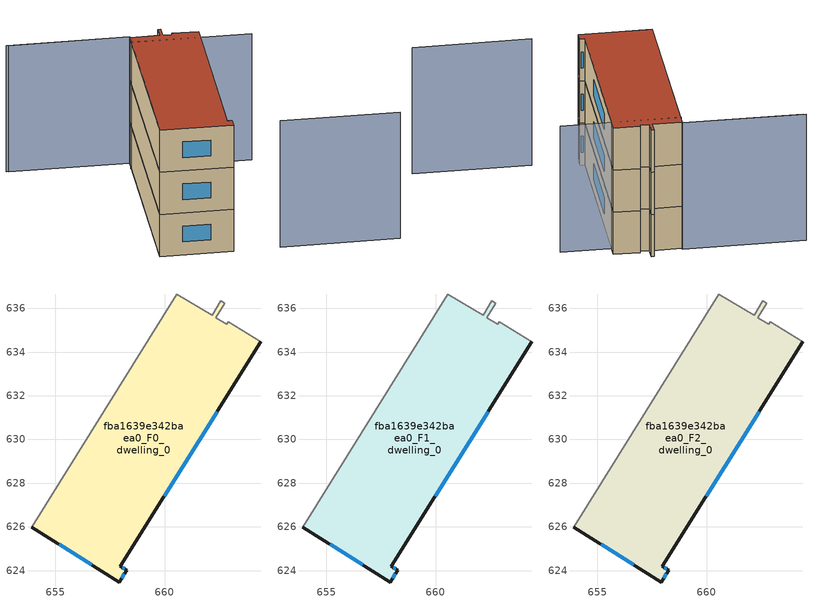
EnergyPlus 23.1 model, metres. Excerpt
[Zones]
fba1639e342baea0_F0_dwelling_0
 floor ground (EU_floor_Construction): 662.76,636.24 662.34,635.58 662.84,635.27 662.92,635.4 664.4,634.47 657.98,624.19 658.26,624.02 657.92,623.48 653.91,625.98 660.55,636.66 662.17,635.68 662.57,636.35 z0
 wall outside (EU_wall_Construction): 653.91,625.98 657.92,623.48 658.26,624.02 657.98,624.19 664.4,634.47 z0:3
 wall adiabatic (EU_wall_Construction): 664.4,634.47 662.92,635.4 662.84,635.27 662.34,635.58 662.76,636.24 662.57,636.35 662.17,635.68 660.55,636.66 653.91,625.98 z0:3
 window (EU_Window_Construction): 658.17,624.07 658.06,624.14 / 658.02,623.64 658.15,623.85 / 655.16,625.2 656.67,624.26 / 659.98,627.39 662.4,631.27 z0.93:2.07
fba1639e342baea0_F1_dwelling_0
 floor to fba1639e342baea0_F0_dwelling_0 (EU_floor_Construction): 662.76,636.24 662.34,635.58 662.84,635.27 662.92,635.4 664.4,634.47 657.98,624.19 658.26,624.02 657.92,623.48 653.91,625.98 660.55,636.66 662.17,635.68 662.57,636.35 z3
 wall outside (EU_wall_Construction): 653.91,625.98 657.92,623.48 658.26,624.02 657.98,624.19 664.4,634.47 z3:6
 wall adiabatic (EU_wall_Construction): 664.4,634.47 662.92,635.4 662.84,635.27 662.34,635.58 662.76,636.24 662.57,636.35 662.17,635.68 660.55,636.66 653.91,625.98 z3:6
 window (EU_Window_Construction): 658.17,624.07 658.06,624.14 / 658.02,623.64 658.15,623.85 / 655.16,625.2 656.67,624.26 / 659.98,627.39 662.4,631.27 z3.93:5.07
fba1639e342baea0_F2_dwelling_0
 floor to fba1639e342baea0_F1_dwelling_0 (EU_floor_Construction): 662.76,636.24 662.34,635.58 662.84,635.27 662.92,635.4 664.4,634.47 657.98,624.19 658.26,624.02 657.92,623.48 653.91,625.98 660.55,636.66 662.17,635.68 662.57,636.35 z6
 wall outside (EU_wall_Construction): 653.91,625.98 657.92,623.48 658.26,624.02 657.98,624.19 664.4,634.47 z6:9
 wall adiabatic (EU_wall_Construction): 664.4,634.47 662.92,635.4 662.84,635.27 662.34,635.58 662.76,636.24 662.57,636.35 662.17,635.68 660.55,636.66 653.91,625.98 z6:9
 window (EU_Window_Construction): 658.17,624.07 658.06,624.14 / 658.02,623.64 658.15,623.85 / 655.16,625.2 656.67,624.26 / 659.98,627.39 662.4,631.27 z6.93:8.07
 roof outside (EU_roof_Construction): 658.26,624.02 657.98,624.19 664.4,634.47 662.92,635.4 662.84,635.27 662.34,635.58 662.76,636.24 662.57,636.35 662.17,635.68 660.55,636.66 653.91,625.98 657.92,623.48 z9
shading: 667.02,618.02 660.53,622.02 / 653.91,640.9 660.6,636.74 / 660.6,636.74 653.91,625.98 / 666.75,632.09 660.18,636.14 / 660.6,636.74 654.04,640.79 z0:9
[Building]
EU S2 Campaign: North Axis=0; Terrain=City; Solar Distribution=FullExterior
[Site:Location]
Montreal-Trudeau.Intl.AP: Latitude=45.4667; Longitude=-73.75; Time Zone=-5; Elevation=36
[SizingPeriod:WeatherFileDays]
AnnualSizingPeriod: Begin Month=1; Begin Day of Month=1; End Month=12; End Day of Month=31; Day of Week for Start Day=Monday; Use Weather File Daylight Saving Period=No; Use Weather File Rain and Snow Indicators=No
[MATERIAL]
EU_InternalMass_Material: Roughness=MediumRough; Thickness=0.1; Conductivity=1; Density=1800; Specific Heat=900; Thermal Absorptance=0.9; Solar Absorptance=0.7; Visible Absorptance=0.7
[MATERIAL:NOMASS] Roughness=MediumRough; Thermal Absorptance=0.9; Solar Absorptance=0.7; Visible Absorptance=0.7
Name | Thermal Resistance
EU_wall_NoMass; EU_floor_NoMass | 1.51479
EU_roof_NoMass | 2.84114
[WINDOWMATERIAL:SIMPLEGLAZINGSYSTEM]
EU_Window_SimpleGlazing: UFactor=3.53504; Solar Heat Gain Coefficient=0.8; Visible Transmittance=0.8
[CONSTRUCTION]
EU_wall_Construction: EU_wall_NoMass
EU_roof_Construction: EU_roof_NoMass
EU_floor_Construction: EU_floor_NoMass
EU_Window_Construction: EU_Window_SimpleGlazing
EU_InternalMass_Construction: EU_InternalMass_Material
[ZONE] Type=1; Multiplier=1; Ceiling Height=autocalculate; Floor Area=autocalculate; Part of Total Floor Area=Yes
Name | Volume
fba1639e342baea0_F0_dwelling_0 | 168.481
fba1639e342baea0_F1_dwelling_0; fba1639e342baea0_F2_dwelling_0 | 168.483
[INTERNALMASS] Construction=EU_InternalMass_Construction; Surface Area=56.1606
Name | Zone or ZoneList
fba1639e342baea0_F0_dwelling_0_EU_InternalMass | fba1639e342baea0_F0_dwelling_0
fba1639e342baea0_F1_dwelling_0_EU_InternalMass | fba1639e342baea0_F1_dwelling_0
fba1639e342baea0_F2_dwelling_0_EU_InternalMass | fba1639e342baea0_F2_dwelling_0
[OTHEREQUIPMENT] Fuel Type=Electricity; Design Level Calculation Method=Watts/Area; Power per Zone Floor Area=1; Fraction Latent=0; Fraction Radiant=0; Fraction Lost=0; Carbon Dioxide Generation Rate=0; EndUse Subcategory=EU_Step8_InternalGains
Name | Zone or ZoneList or Space or SpaceList | Schedule
EU_Step8_InternalGain_fba1639e342baea0_F0_dwelling_0_f000 | fba1639e342baea0_F0_dwelling_0 | EU_Step8_GainSchedule_fba1639e342baea0_F0_dwelling_0_f000
EU_Step8_InternalGain_fba1639e342baea0_F1_dwelling_0_f000 | fba1639e342baea0_F1_dwelling_0 | EU_Step8_GainSchedule_fba1639e342baea0_F1_dwelling_0_f000
EU_Step8_InternalGain_fba1639e342baea0_F2_dwelling_0_f000 | fba1639e342baea0_F2_dwelling_0 | EU_Step8_GainSchedule_fba1639e342baea0_F2_dwelling_0_f000
[ZONEVENTILATION:DESIGNFLOWRATE] Schedule=EU_AlwaysOn; Design Flow Rate Calculation Method=AirChanges/Hour; Air Changes per Hour=0.775154; Ventilation Type=Natural; Fan Pressure Rise=0; Fan Total Efficiency=1; Constant Term Coefficient=1; Temperature Term Coefficient=0; Velocity Term Coefficient=0; Velocity Squared Term Coefficient=0; Minimum Indoor Temperature=-100; Maximum Indoor Temperature=100; Delta Temperature=-100; Minimum Outdoor Temperature=-100; Maximum Outdoor Temperature=100; Maximum Wind Speed=40
Name | Zone or ZoneList or Space or SpaceList
EU_ConstantAir_fba1639e342baea0_F0_dwelling_0 | fba1639e342baea0_F0_dwelling_0
EU_ConstantAir_fba1639e342baea0_F1_dwelling_0 | fba1639e342baea0_F1_dwelling_0
EU_ConstantAir_fba1639e342baea0_F2_dwelling_0 | fba1639e342baea0_F2_dwelling_0
[HVACTEMPLATE:THERMOSTAT] Constant Heating Setpoint=20; Constant Cooling Setpoint=50
EU_HeatOnly_fba1639e342baea0_F0_dwelling_0; EU_HeatOnly_fba1639e342baea0_F1_dwelling_0; EU_HeatOnly_fba1639e342baea0_F2_dwelling_0
[HVACTEMPLATE:ZONE:IDEALLOADSAIRSYSTEM] System Availability Schedule=EU_AlwaysOn; Maximum Heating Supply Air Temperature=50; Minimum Cooling Supply Air Temperature=13; Maximum Heating Supply Air Humidity Ratio=0.0156; Minimum Cooling Supply Air Humidity Ratio=0.0077; Heating Limit=NoLimit; Cooling Limit=NoLimit; Heating Availability Schedule=EU_AlwaysOn; Cooling Availability Schedule=EU_CoolingOff; Dehumidification Control Type=ConstantSensibleHeatRatio; Cooling Sensible Heat Ratio=0.7; Dehumidification Setpoint=60; Humidification Control Type=None; Humidification Setpoint=30; Outdoor Air Method=None; Outdoor Air Flow Rate per Person=0.00944; Outdoor Air Flow Rate per Zone Floor Area=0; Outdoor Air Flow Rate per Zone=0; Demand Controlled Ventilation Type=None; Outdoor Air Economizer Type=NoEconomizer; Heat Recovery Type=None; Sensible Heat Recovery Effectiveness=0.7; Latent Heat Recovery Effectiveness=0.65
Name | Template Thermostat
fba1639e342baea0_F0_dwelling_0 | EU_HeatOnly_fba1639e342baea0_F0_dwelling_0
fba1639e342baea0_F1_dwelling_0 | EU_HeatOnly_fba1639e342baea0_F1_dwelling_0
fba1639e342baea0_F2_dwelling_0 | EU_HeatOnly_fba1639e342baea0_F2_dwelling_0
[SIZING:ZONE] Zone Cooling Design Supply Air Temperature Input Method=SupplyAirTemperature; Zone Cooling Design Supply Air Temperature=13; Zone Heating Design Supply Air Temperature Input Method=SupplyAirTemperature; Zone Heating Design Supply Air Temperature=50; Zone Cooling Design Supply Air Humidity Ratio=0.008; Zone Heating Design Supply Air Humidity Ratio=0.008; Cooling Design Air Flow Method=DesignDay; Cooling Design Air Flow Rate=0; Cooling Minimum Air Flow per Zone Floor Area=0.000762; Cooling Minimum Air Flow=0; Cooling Minimum Air Flow Fraction=0.2; Heating Design Air Flow Method=DesignDay; Heating Design Air Flow Rate=0; Heating Maximum Air Flow per Zone Floor Area=0.002032; Heating Maximum Air Flow=0.141576; Heating Maximum Air Flow Fraction=0.3; Account for Dedicated Outdoor Air System=No; Dedicated Outdoor Air System Control Strategy=NeutralSupplyAir; Dedicated Outdoor Air Low Setpoint Temperature for Design=autosize; Dedicated Outdoor Air High Setpoint Temperature for Design=autosize; Zone Load Sizing Method=Sensible Load Only No Latent Load; Zone Latent Cooling Design Supply Air Humidity Ratio Input Method=HumidityRatioDifference; Zone Cooling Design Supply Air Humidity Ratio Difference=0.005; Zone Latent Heating Design Supply Air Humidity Ratio Input Method=HumidityRatioDifference; Zone Humidification Design Supply Air Humidity Ratio Difference=0.005
fba1639e342baea0_F0_dwelling_0; fba1639e342baea0_F1_dwelling_0; fba1639e342baea0_F2_dwelling_0
[SCHEDULE:CONSTANT]
Name | Hourly Value
EU_AlwaysOn | 1
EU_CoolingOff | 0
[SCHEDULE:FILE] Column Number=1; Rows to Skip at Top=0; Number of Hours of Data=8760; Column Separator=Comma; Interpolate to Timestep=No; Minutes per Item=60; Adjust Schedule for Daylight Savings=Yes
Name | File
EU_Step8_GainSchedule_fba1639e342baea0_F0_dwelling_0_f000 | ../../schedules/fba1639e342baea0/fba1639e342baea0_F0_dwelling_0_f000_gain.csv
EU_Step8_GainSchedule_fba1639e342baea0_F1_dwelling_0_f000 | ../../schedules/fba1639e342baea0/fba1639e342baea0_F1_dwelling_0_f000_gain.csv
EU_Step8_GainSchedule_fba1639e342baea0_F2_dwelling_0_f000 | ../../schedules/fba1639e342baea0/fba1639e342baea0_F2_dwelling_0_f000_gain.csv
